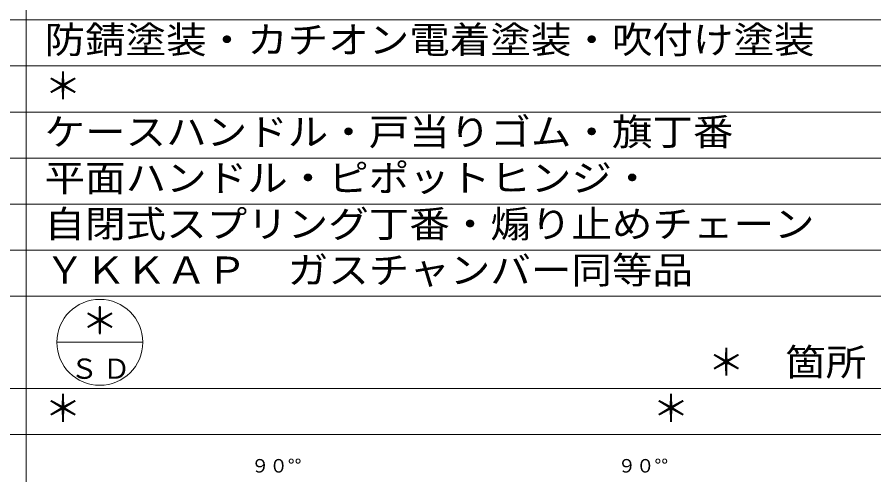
# Model space of a CAD drawing. Units: millimetres, scale not verified. Extents: x -14850 to 14850, y -10500 to 10500.
# Drawn here: x -4699 to -49, y 2694 to 5178 of the extents above; entities that cross this region are included whole.
import ezdxf
from ezdxf.enums import TextEntityAlignment as Align

# ---------------------------------------------------------------- set-up
doc = ezdxf.new("R2010")
doc.units = ezdxf.units.MM
doc.header["$LTSCALE"] = 50
doc.layers.add('0-0_0', color=7, linetype='Continuous')
doc.layers.add('0-1_USER1', color=7, linetype='Continuous', lineweight=9)
doc.layers.add('0-4_YKK_12', color=4, linetype='Continuous', lineweight=9)
doc.styles.add('ＭＳ ゴシック', font='')
doc.styles.get('ＭＳ ゴシック').set_extended_font_data('MS Gothic')

msp = doc.modelspace()

# ---------------------------------------------------------------- linework, layer by layer
at = {"layer": '0-1_USER1'}
for p, q in [((-4649.96, -8247.06), (-4649.96, 9617.94)), ((-13949.96, 5162.94), (13950.04, 5162.94)), ((-13949.96, 4912.94), (13950.04, 4912.94)), ((-13949.96, 4662.94), (13950.04, 4662.94)), ((-13949.96, 4412.94), (13950.04, 4412.94)), ((-13949.96, 4162.94), (13950.04, 4162.94)), ((-13949.96, 3912.94), (13950.04, 3912.94)), ((-13949.96, 3662.94), (13950.04, 3662.94)), ((-4483.29, 3412.94), (-4016.63, 3412.94)), ((-13949.96, 3162.94), (13950.04, 3162.94)), ((-13949.96, 2912.94), (13950.04, 2912.94))]:
    msp.add_line(p, q, dxfattribs=at)
msp.add_circle((-4249.96, 3412.94), 233.33, dxfattribs=at)

# ---------------------------------------------------------------- texts
at = {"layer": '0-0_0', "style": 'ＭＳ ゴシック', "width": 1.1}
for s, p in [('防錆塗装・カチオン電着塗装・吹付け塗装', (-4549.96, 4937.94)), ('ケースハンドル・戸当りゴム・旗丁番', (-4549.96, 4437.94)), ('平面ハンドル・ピポットヒンジ・', (-4549.96, 4187.94)), ('自閉式スプリング丁番・煽り止めチェーン', (-4549.96, 3937.94)), ('ＹＫＫＡＰ\u3000ガスチャンバー同等品', (-4549.96, 3687.94))]:
    msp.add_text(s, height=146.6, dxfattribs=at).set_placement(p, align=Align.BOTTOM_LEFT)
at = {"layer": '0-0_0', "style": 'ＭＳ ゴシック'}
for p in [(-4549.96, 4687.94), (-4349.96, 3412.94), (-949.96, 3187.94), (-4549.96, 2937.94), (-1249.96, 2937.94)]:
    msp.add_text('＊', height=146.6, dxfattribs=at).set_placement(p, align=Align.BOTTOM_LEFT)
at = {"layer": '0-1_USER1', "style": 'ＭＳ ゴシック', "width": 1.1}
msp.add_text('箇所', height=146.6, dxfattribs=at).set_placement((-529.96, 3187.94), align=Align.BOTTOM_LEFT)
at = {"layer": '0-1_USER1', "insert": (-4409.96, 3212.94), "char_height": 110, "attachment_point": 7, "style": 'ＭＳ ゴシック'}
msp.add_mtext('\\T1.17;ＳＤ', dxfattribs=at)
at = {"layer": '0-4_YKK_12', "style": 'ＭＳ ゴシック'}
for p in [(-3429.39, 2684.22), (-1439.38, 2684.22)]:
    msp.add_text('９０%%d%%d', height=73.31, dxfattribs=at).set_placement(p, align=Align.BOTTOM_LEFT)

doc.saveas('drawing.dxf')
